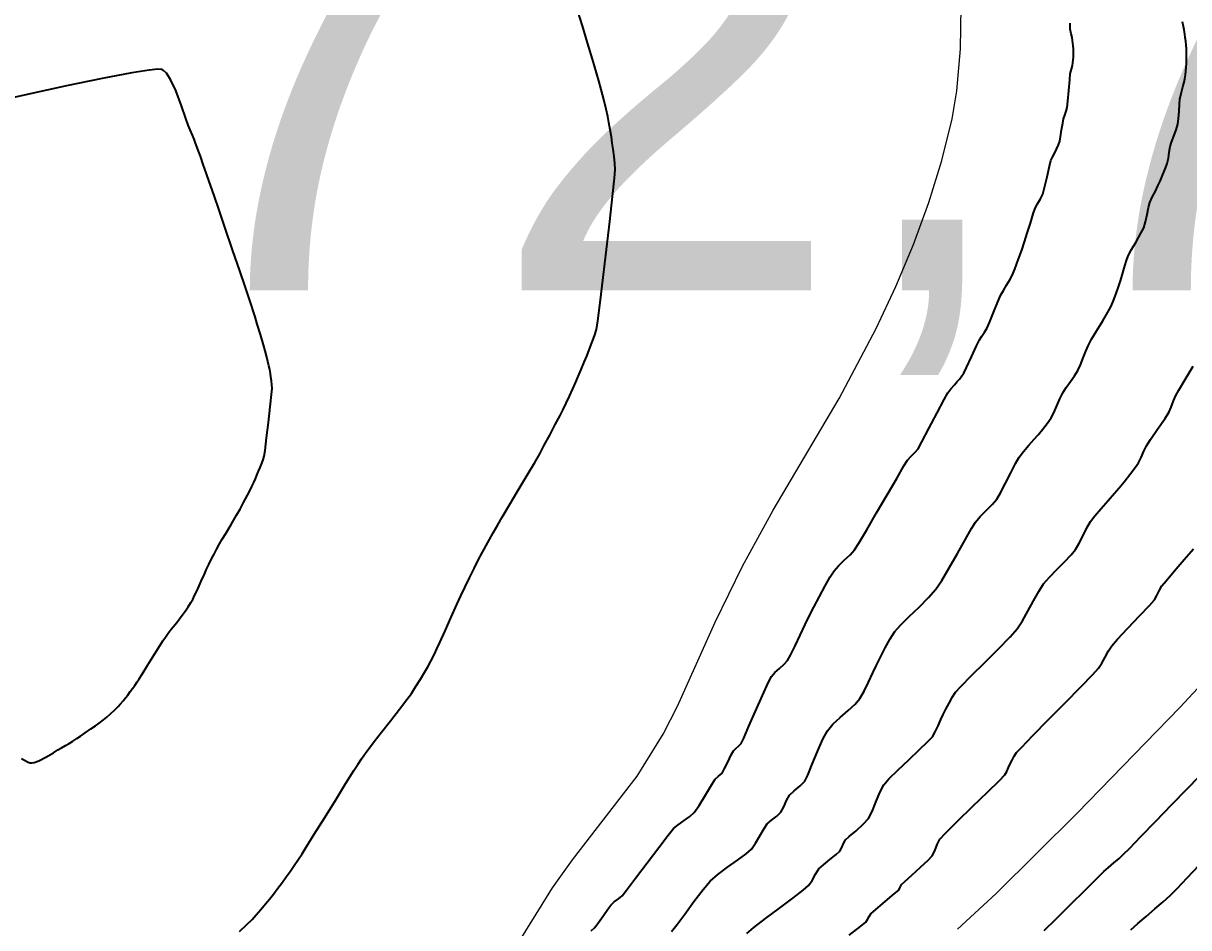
# Model space of a CAD drawing. Extents: x 27 to 849, y 0 to 853.
# Drawn here: x 442.5 to 494.5, y 719.5 to 760 of the extents above; entities that cross this region are included whole.
import ezdxf
from ezdxf.enums import TextEntityAlignment as Align

# ---------------------------------------------------------------- set-up
doc = ezdxf.new("R2010")
doc.units = 0
doc.header["$LTSCALE"] = 2
for name, color, linetype in [('Curva 1 m', 5, 'Continuous'), ('Curva Mestra', 1, 'Continuous'), ('TXT - TEXTO 01', 142, 'Continuous')]:
    doc.layers.add(name, color=color, linetype=linetype)
doc.styles.add('ARIAL', font='arial.ttf')

msp = doc.modelspace()

# ---------------------------------------------------------------- linework, layer by layer
at = {"layer": 'Curva 1 m', "linetype": 'Continuous', "lineweight": -3}
for points, elevation in [([(452.123, 719.364), (452.447, 719.676), (452.681, 719.911), (452.867, 720.115), (453.077, 720.357), (453.284, 720.603), (453.459, 720.816), (453.633, 721.038), (453.837, 721.305), (454.039, 721.576), (454.211, 721.81), (454.377, 722.044), (454.568, 722.319), (454.757, 722.595), (454.917, 722.835), (455.104, 723.132), (455.464, 723.711), (455.926, 724.458), (456.421, 725.258), (456.878, 725.997), (457.229, 726.561), (457.402, 726.836), (457.579, 727.092), (457.786, 727.379), (457.97, 727.63), (458.144, 727.857), (458.466, 728.271), (458.863, 728.783), (459.265, 729.303), (459.602, 729.741), (459.8, 730.01), (459.99, 730.296), (460.207, 730.642), (460.407, 730.97), (460.543, 731.2), (460.676, 731.449), (460.822, 731.738), (460.946, 731.993), (461.078, 732.282), (461.31, 732.8), (461.583, 733.413), (461.838, 733.982), (462.016, 734.373), (462.191, 734.742), (462.397, 735.169), (462.606, 735.595), (462.79, 735.959), (462.985, 736.324), (463.219, 736.752), (463.458, 737.18), (463.665, 737.546), (463.867, 737.89), (464.192, 738.439), (464.581, 739.094), (464.975, 739.758), (465.314, 740.332), (465.537, 740.719), (465.743, 741.096), (465.988, 741.552), (466.234, 742.019), (466.446, 742.426), (466.587, 742.702), (466.721, 742.976), (466.872, 743.297), (467.02, 743.618), (467.143, 743.892), (467.262, 744.167), (467.397, 744.487), (467.529, 744.808), (467.638, 745.082), (467.747, 745.355), (467.873, 745.673), (467.99, 745.993), (468.074, 746.272), (468.132, 746.66), (468.237, 747.481), (468.372, 748.591), (468.52, 749.846), (468.665, 751.1), (468.789, 752.209), (468.876, 753.028), (468.909, 753.412), (468.896, 753.687), (468.863, 754.007), (468.821, 754.327), (468.783, 754.602), (468.743, 754.877), (468.691, 755.197), (468.635, 755.518), (468.582, 755.792), (468.509, 756.113), (468.404, 756.546), (468.289, 756.998), (468.187, 757.378), (468.081, 757.744), (467.9, 758.349), (467.678, 759.082), (467.45, 759.833), (467.248, 760.492)], 71), ([(471.43, 719.372), (471.66, 719.66), (472.018, 720.146), (472.433, 720.714), (472.837, 721.245), (473.161, 721.622), (473.496, 721.913), (473.928, 722.239), (474.376, 722.561), (474.76, 722.844), (474.999, 723.05), (475.187, 723.311), (475.384, 723.648), (475.564, 723.966), (475.7, 724.175), (475.894, 724.348), (476.133, 724.53), (476.321, 724.706), (476.449, 724.936), (476.574, 725.22), (476.703, 725.456), (476.909, 725.655), (477.179, 725.879), (477.391, 726.093), (477.522, 726.361), (477.721, 726.845), (477.956, 727.419), (478.194, 727.96), (478.402, 728.343), (478.646, 728.627), (478.971, 728.935), (479.32, 729.245), (479.634, 729.533), (479.854, 729.777), (480.047, 730.106), (480.239, 730.512), (480.421, 730.926), (480.586, 731.277), (480.764, 731.627), (480.975, 732.039), (481.199, 732.445), (481.413, 732.777), (481.667, 733.059), (482.054, 733.438), (482.497, 733.865), (482.921, 734.289), (483.248, 734.663), (483.511, 735.056), (483.846, 735.62), (484.208, 736.259), (484.554, 736.876), (484.839, 737.376), (485.018, 737.663), (485.23, 737.906), (485.497, 738.175), (485.763, 738.444), (485.971, 738.69), (486.137, 738.973), (486.356, 739.397), (486.591, 739.867), (486.806, 740.288), (486.964, 740.565), (487.158, 740.815), (487.406, 741.1), (487.646, 741.367), (487.82, 741.565), (488.011, 741.799), (488.225, 742.069), (488.398, 742.315), (488.513, 742.542), (488.65, 742.853), (488.793, 743.177), (488.923, 743.44), (489.073, 743.674), (489.26, 743.939), (489.447, 744.204), (489.593, 744.44), (489.709, 744.694), (489.829, 744.999), (489.948, 745.306), (490.061, 745.565), (490.209, 745.831), (490.444, 746.223), (490.706, 746.658), (490.939, 747.05), (491.083, 747.315), (491.19, 747.57), (491.302, 747.874), (491.407, 748.179), (491.495, 748.44), (491.575, 748.701), (491.663, 749.006), (491.755, 749.31), (491.848, 749.565), (491.991, 749.841), (492.196, 750.191), (492.398, 750.54), (492.535, 750.815), (492.614, 751.082), (492.685, 751.406), (492.75, 751.717), (492.809, 751.94), (492.917, 752.182), (493.056, 752.452), (493.174, 752.69), (493.27, 752.904), (493.396, 753.193), (493.515, 753.481), (493.591, 753.69), (493.638, 753.927), (493.676, 754.201), (493.719, 754.44), (493.784, 754.64), (493.884, 754.911), (493.986, 755.196), (494.056, 755.44), (494.091, 755.702), (494.115, 756.029), (494.134, 756.342), (494.156, 756.565), (494.213, 756.82), (494.288, 757.107), (494.341, 757.315), (494.369, 757.474), (494.398, 757.656), (494.419, 757.815), (494.434, 757.974), (494.446, 758.156), (494.453, 758.315), (494.454, 758.474), (494.45, 758.656), (494.443, 758.815), (494.431, 758.974), (494.413, 759.156), (494.395, 759.315), (494.373, 759.474), (494.344, 759.656), (494.316, 759.815), (494.266, 760.023)], 68), ([(467.833, 719.393), (468.002, 719.551), (468.173, 719.773), (468.383, 720.078), (468.581, 720.37), (468.717, 720.552), (468.873, 720.688), (469.061, 720.833), (469.217, 720.969), (469.415, 721.219), (469.821, 721.753), (470.335, 722.434), (470.857, 723.122), (471.287, 723.679), (471.525, 723.969), (471.731, 724.14), (471.989, 724.322), (472.245, 724.506), (472.444, 724.682), (472.667, 725.001), (472.962, 725.487), (473.233, 725.945), (473.38, 726.182), (473.536, 726.314), (473.69, 726.448), (473.787, 726.626), (473.941, 726.943), (474.097, 727.262), (474.199, 727.448), (474.305, 727.552), (474.439, 727.662), (474.543, 727.767), (474.657, 728.008), (474.891, 728.54), (475.187, 729.222), (475.49, 729.913), (475.744, 730.475), (475.892, 730.767), (476.047, 730.94), (476.253, 731.126), (476.459, 731.31), (476.617, 731.483), (476.752, 731.724), (476.95, 732.13), (477.177, 732.615), (477.402, 733.094), (477.593, 733.483), (477.793, 733.867), (478.04, 734.334), (478.297, 734.81), (478.528, 735.219), (478.696, 735.483), (478.897, 735.71), (479.153, 735.956), (479.41, 736.202), (479.614, 736.426), (479.805, 736.727), (480.155, 737.314), (480.596, 738.07), (481.065, 738.877), (481.494, 739.617), (481.819, 740.172), (481.973, 740.426), (482.122, 740.592), (482.303, 740.773), (482.45, 740.94), (482.619, 741.244), (482.934, 741.844), (483.296, 742.541), (483.609, 743.139), (483.774, 743.44), (483.911, 743.612), (484.077, 743.799), (484.202, 743.94), (484.298, 744.057), (484.405, 744.192), (484.491, 744.315), (484.617, 744.575), (484.836, 745.053), (485.058, 745.537), (485.191, 745.815), (485.296, 745.975), (485.423, 746.154), (485.526, 746.315), (485.639, 746.575), (485.821, 747.027), (486.013, 747.499), (486.15, 747.815), (486.265, 748.019), (486.408, 748.252), (486.55, 748.484), (486.661, 748.69), (486.776, 748.971), (486.928, 749.382), (487.084, 749.822), (487.21, 750.19), (487.33, 750.567), (487.468, 751.023), (487.595, 751.438), (487.681, 751.69), (487.788, 751.89), (487.921, 752.113), (488.024, 752.315), (488.105, 752.609), (488.219, 753.092), (488.327, 753.561), (488.39, 753.815), (488.478, 754.003), (488.573, 754.19), (488.638, 754.334), (488.72, 754.522), (488.781, 754.69), (488.82, 754.885), (488.868, 755.191), (488.916, 755.496), (488.951, 755.69), (489.004, 755.85), (489.071, 756.03), (489.12, 756.19), (489.15, 756.468), (489.191, 756.953), (489.229, 757.432), (489.253, 757.69), (489.302, 757.897), (489.346, 758.065), (489.367, 758.19), (489.385, 758.315), (489.395, 758.44), (489.402, 758.565), (489.401, 758.69), (489.397, 758.815), (489.386, 758.94), (489.373, 759.065), (489.354, 759.19), (489.333, 759.315), (489.292, 759.483), (489.25, 759.69), (489.25, 759.953)], 69), ([(442.373, 727.096), (442.645, 726.955), (442.753, 726.91), (442.782, 726.903), (442.831, 726.902), (442.948, 726.924), (443.156, 727.002), (443.457, 727.156), (443.798, 727.36), (444.004, 727.486), (444.166, 727.575), (444.349, 727.681), (444.508, 727.776), (444.669, 727.877), (444.853, 727.996), (445.013, 728.102), (445.217, 728.239), (445.481, 728.418), (445.686, 728.562), (445.849, 728.681), (446.033, 728.82), (446.19, 728.946), (446.356, 729.096), (446.548, 729.278), (446.691, 729.42), (446.799, 729.539), (446.918, 729.679), (447.021, 729.804), (447.123, 729.934), (447.239, 730.089), (447.34, 730.225), (447.437, 730.363), (447.546, 730.52), (447.639, 730.66), (447.773, 730.873), (448.026, 731.282), (448.318, 731.755), (448.568, 732.157), (448.694, 732.358), (448.812, 732.527), (448.934, 732.695), (449.071, 732.872), (449.314, 733.184), (449.561, 733.504), (449.711, 733.704), (449.822, 733.874), (449.943, 734.068), (450.026, 734.209), (450.114, 734.376), (450.197, 734.546), (450.275, 734.717), (450.409, 735.017), (450.551, 735.334), (450.651, 735.556), (450.754, 735.771), (450.873, 736.016), (450.98, 736.229), (451.094, 736.443), (451.23, 736.688), (451.351, 736.902), (451.501, 737.156), (451.74, 737.559), (451.983, 737.97), (452.145, 738.248), (452.301, 738.535), (452.474, 738.862), (452.591, 739.09), (452.668, 739.25), (452.754, 739.434), (452.827, 739.595), (452.896, 739.755), (452.972, 739.939), (453.037, 740.1), (453.101, 740.259), (453.171, 740.442), (453.222, 740.605), (453.259, 740.868), (453.328, 741.422), (453.411, 742.121), (453.491, 742.82), (453.552, 743.372), (453.576, 743.634), (453.567, 743.795), (453.545, 743.978), (453.523, 744.139), (453.499, 744.3), (453.468, 744.483), (453.437, 744.644), (453.392, 744.838), (453.329, 745.093), (453.27, 745.317), (453.189, 745.591), (453.054, 746.04), (452.912, 746.506), (452.812, 746.832), (452.738, 747.065), (452.651, 747.337), (452.563, 747.608), (452.486, 747.841), (452.37, 748.187), (452.128, 748.897), (451.811, 749.828), (451.468, 750.837), (451.146, 751.779), (450.896, 752.511), (450.767, 752.89), (450.647, 753.232), (450.502, 753.645), (450.371, 754.017), (450.293, 754.237), (450.23, 754.407), (450.157, 754.6), (450.091, 754.769), (450.014, 754.958), (449.916, 755.192), (449.827, 755.397), (449.727, 755.695), (449.534, 756.27), (449.274, 756.946), (449.037, 757.438), (448.851, 757.72), (448.727, 757.844), (448.665, 757.883), (448.625, 757.894), (448.475, 757.896), (448.086, 757.857), (447.304, 757.734), (445.982, 757.485), (444.384, 757.156), (442.624, 756.775), (440.814, 756.368)], 72), ([(474.796, 719.276), (475.112, 719.546), (475.633, 719.95), (476.249, 720.415), (476.848, 720.864), (477.32, 721.223), (477.553, 721.417), (477.71, 721.649), (477.867, 721.932), (478.021, 722.167), (478.218, 722.35), (478.509, 722.588), (478.789, 722.816), (478.952, 722.964), (479.038, 723.119), (479.121, 723.308), (479.206, 723.464), (479.375, 723.621), (479.676, 723.874), (480, 724.161), (480.239, 724.42), (480.401, 724.73), (480.565, 725.149), (480.735, 725.578), (480.913, 725.92), (481.148, 726.185), (481.549, 726.582), (482.03, 727.039), (482.505, 727.486), (482.887, 727.853), (483.09, 728.07), (483.219, 728.29), (483.347, 728.561), (483.468, 728.837), (483.578, 729.07), (483.697, 729.304), (483.838, 729.578), (483.987, 729.849), (484.13, 730.07), (484.37, 730.33), (484.84, 730.803), (485.434, 731.393), (486.043, 732.003), (486.562, 732.537), (486.883, 732.899), (487.117, 733.252), (487.363, 733.685), (487.611, 734.143), (487.848, 734.567), (488.062, 734.899), (488.318, 735.201), (488.647, 735.547), (488.991, 735.894), (489.292, 736.206), (489.492, 736.44), (489.657, 736.72), (489.825, 737.063), (489.992, 737.407), (490.154, 737.69), (490.345, 737.937), (490.628, 738.267), (490.943, 738.624), (491.233, 738.951), (491.437, 739.19), (491.657, 739.463), (491.918, 739.792), (492.154, 740.101), (492.305, 740.315), (492.422, 740.55), (492.541, 740.827), (492.655, 741.065), (492.843, 741.353), (493.159, 741.816), (493.475, 742.277), (493.659, 742.565), (493.764, 742.801), (493.87, 743.077), (493.971, 743.315), (494.112, 743.563), (494.392, 744.039), (494.74, 744.628)], 67), ([(479.376, 719.212), (479.889, 719.608), (480.108, 719.784), (480.186, 719.9), (480.265, 720.042), (480.342, 720.159), (480.562, 720.356), (480.976, 720.705), (481.383, 721.048), (481.583, 721.222), (481.647, 721.346), (481.71, 721.472), (481.856, 721.607), (482.175, 721.892), (482.559, 722.237), (482.9, 722.552), (483.087, 722.746), (483.203, 722.979), (483.31, 723.262), (483.424, 723.496), (483.676, 723.762), (484.212, 724.292), (484.89, 724.952), (485.564, 725.607), (486.091, 726.123), (486.327, 726.364), (486.413, 726.517), (486.496, 726.702), (486.571, 726.864), (486.653, 727.025), (486.75, 727.21), (486.847, 727.364), (487.068, 727.598), (487.581, 728.122), (488.27, 728.822), (489.022, 729.587), (489.724, 730.302), (490.26, 730.856), (490.517, 731.135), (490.662, 731.36), (490.813, 731.635), (490.964, 731.91), (491.107, 732.135), (491.365, 732.429), (491.826, 732.921), (492.348, 733.472), (492.791, 733.941), (493.013, 734.19), (493.123, 734.385), (493.235, 734.618), (493.344, 734.815), (493.532, 735.045), (493.9, 735.473), (494.346, 735.986), (494.765, 736.471)], 66), ([(488.092, 719.411), (488.604, 719.919), (489.261, 720.57), (489.929, 721.232), (490.473, 721.77), (490.76, 722.05), (490.962, 722.229), (491.201, 722.433), (491.439, 722.638), (491.639, 722.818), (491.896, 723.078), (492.408, 723.607), (493.075, 724.298), (493.798, 725.047), (494.478, 725.749), (495.015, 726.298)], 64), ([(491.958, 719.442), (492.272, 719.723), (492.643, 720.043), (493.032, 720.375), (493.402, 720.695), (493.715, 720.978), (494.03, 721.295), (494.483, 721.769), (495.014, 722.33)], 63)]:
    msp.add_lwpolyline(points, dxfattribs=dict(at, elevation=elevation))
at = {"layer": 'Curva Mestra', "lineweight": 0}
for points, elevation in [([(462.194, 715.009), (466.111, 721.314), (467.005, 722.565), (469.889, 726.315), (471.059, 728.19), (471.695, 729.44), (473.381, 733.19), (474.601, 735.69), (475.979, 738.19), (478.929, 743.19), (480.584, 746.315), (481.46, 748.19), (482.24, 750.065), (482.926, 751.94), (483.514, 753.815), (483.971, 755.69), (484.184, 756.94), (484.351, 758.815), (484.37, 760.69)], 70), ([(484.214, 719.48), (485.935, 721.073), (489.563, 724.657), (494.152, 729.372), (496.534, 731.94)], 65)]:
    msp.add_lwpolyline(points, dxfattribs=dict(at, elevation=elevation)).dxf.unprotected_set("ltscale", 0)

# ---------------------------------------------------------------- texts
at = {"layer": 'TXT - TEXTO 01', "style": 'ARIAL'}
msp.add_text('72,737', height=20.32, dxfattribs=at).set_placement((490.927, 741.918), align=Align.BOTTOM_CENTER)

doc.saveas('drawing.dxf')
